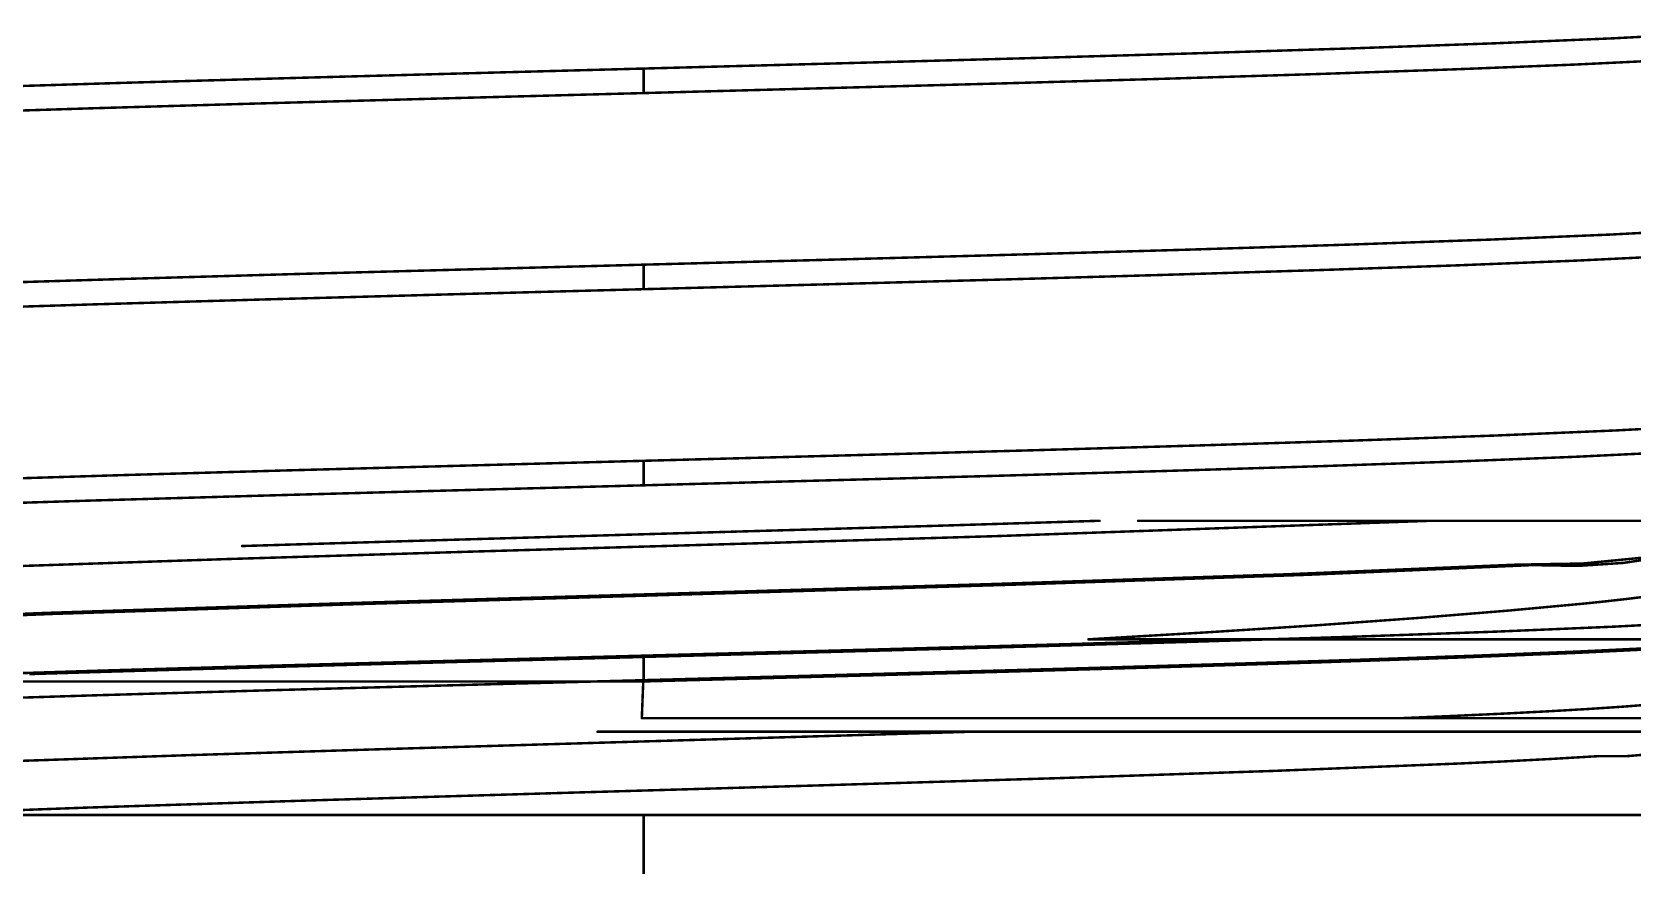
# Model space of a CAD drawing. Header units: inches. Extents: x -6 to 430, y 0 to 90.
# Drawn here: x 19.38 to 27.54, y 50.24 to 54.49 of the extents above; entities that cross this region are included whole.
import ezdxf

# ---------------------------------------------------------------- set-up
doc = ezdxf.new("R2010")
doc.units = ezdxf.units.IN
doc.layers.add('Mechanical 1', color=6, linetype='Continuous')

msp = doc.modelspace()

# ---------------------------------------------------------------- linework, layer by layer
at = {"layer": 'Mechanical 1'}
for points in [[(26.1132, 54.409, 0.0127, 0.0127, 0), (26.8367, 54.4347, 0.0127, 0.0127, 0)], [(26.8367, 54.4347, 0.0127, 0.0127, 0), (27.4472, 54.4604, 0.0127, 0.0127, 0)], [(27.4472, 54.4604, 0.0127, 0.0127, 0), (27.9288, 54.4861, 0.0127, 0.0127, 0)], [(22.5, 54.3061, 0.0127, 0.0127, 0), (23.4652, 54.3318, 0.0127, 0.0127, 0)], [(23.4652, 54.3318, 0.0127, 0.0127, 0), (24.4052, 54.3575, 0.0127, 0.0127, 0)], [(24.4052, 54.3575, 0.0127, 0.0127, 0), (25.2956, 54.3832, 0.0127, 0.0127, 0)], [(25.2956, 54.3832, 0.0127, 0.0127, 0), (26.1132, 54.409, 0.0127, 0.0127, 0)], [(27.2463, 54.3263, 0.0127, 0.0127, 0), (27.7477, 54.3505, 0.0127, 0.0127, 0)], [(19.8526, 54.2334, 0.0127, 0.0127, 0), (20.7002, 54.2576, 0.0127, 0.0127, 0)], [(20.7002, 54.2576, 0.0127, 0.0127, 0), (22.5, 54.3061, 0.0127, 0.0127, 0)], [(22.5, 54.1811, 0.0127, 0.0127, 0), (22.5, 54.3061, 0.0127, 0.0127, 0)], [(24.2971, 54.2295, 0.0127, 0.0127, 0), (25.1436, 54.2537, 0.0127, 0.0127, 0)], [(25.1436, 54.2537, 0.0127, 0.0127, 0), (25.9291, 54.2779, 0.0127, 0.0127, 0)], [(25.9291, 54.2779, 0.0127, 0.0127, 0), (26.6355, 54.3021, 0.0127, 0.0127, 0)], [(26.6355, 54.3021, 0.0127, 0.0127, 0), (27.2463, 54.3263, 0.0127, 0.0127, 0)], [(19.0662, 54.2091, 0.0127, 0.0127, 0), (19.8526, 54.2334, 0.0127, 0.0127, 0)], [(21.5351, 54.1554, 0.0127, 0.0127, 0), (22.5, 54.1811, 0.0127, 0.0127, 0)], [(22.5, 54.1811, 0.0127, 0.0127, 0), (24.2971, 54.2295, 0.0127, 0.0127, 0)], [(18.8877, 54.0783, 0.0127, 0.0127, 0), (19.7052, 54.104, 0.0127, 0.0127, 0)], [(19.7052, 54.104, 0.0127, 0.0127, 0), (20.5954, 54.1297, 0.0127, 0.0127, 0)], [(20.5954, 54.1297, 0.0127, 0.0127, 0), (21.5351, 54.1554, 0.0127, 0.0127, 0)], [(26.0986, 53.4085, 0.0127, 0.0127, 0), (26.8209, 53.4341, 0.0127, 0.0127, 0)], [(26.8209, 53.4341, 0.0127, 0.0127, 0), (27.4317, 53.4597, 0.0127, 0.0127, 0)], [(27.4317, 53.4597, 0.0127, 0.0127, 0), (27.9151, 53.4853, 0.0127, 0.0127, 0)], [(23.4607, 53.3317, 0.0127, 0.0127, 0), (24.3965, 53.3573, 0.0127, 0.0127, 0)], [(24.3965, 53.3573, 0.0127, 0.0127, 0), (25.2835, 53.3829, 0.0127, 0.0127, 0)], [(25.2835, 53.3829, 0.0127, 0.0127, 0), (26.0986, 53.4085, 0.0127, 0.0127, 0)], [(27.2478, 53.3264, 0.0127, 0.0127, 0), (27.7491, 53.3506, 0.0127, 0.0127, 0)], [(20.6978, 53.2576, 0.0127, 0.0127, 0), (22.5, 53.3061, 0.0127, 0.0127, 0)], [(22.5, 53.3061, 0.0127, 0.0127, 0), (23.4607, 53.3317, 0.0127, 0.0127, 0)], [(22.5, 53.1811, 0.0127, 0.0127, 0), (22.5, 53.3061, 0.0127, 0.0127, 0)], [(25.1447, 53.2538, 0.0127, 0.0127, 0), (25.9305, 53.278, 0.0127, 0.0127, 0)], [(25.9305, 53.278, 0.0127, 0.0127, 0), (26.6369, 53.3022, 0.0127, 0.0127, 0)], [(26.6369, 53.3022, 0.0127, 0.0127, 0), (27.2478, 53.3264, 0.0127, 0.0127, 0)], [(19.062, 53.209, 0.0127, 0.0127, 0), (19.8491, 53.2333, 0.0127, 0.0127, 0)], [(19.8491, 53.2333, 0.0127, 0.0127, 0), (20.6978, 53.2576, 0.0127, 0.0127, 0)], [(22.5, 53.1811, 0.0127, 0.0127, 0), (23.4094, 53.2053, 0.0127, 0.0127, 0)], [(23.4094, 53.2053, 0.0127, 0.0127, 0), (24.2978, 53.2295, 0.0127, 0.0127, 0)], [(24.2978, 53.2295, 0.0127, 0.0127, 0), (25.1447, 53.2538, 0.0127, 0.0127, 0)], [(18.89, 53.0784, 0.0127, 0.0127, 0), (19.7071, 53.104, 0.0127, 0.0127, 0)], [(19.7071, 53.104, 0.0127, 0.0127, 0), (20.5967, 53.1297, 0.0127, 0.0127, 0)], [(20.5967, 53.1297, 0.0127, 0.0127, 0), (21.5358, 53.1554, 0.0127, 0.0127, 0)], [(21.5358, 53.1554, 0.0127, 0.0127, 0), (22.5, 53.1811, 0.0127, 0.0127, 0)], [(26.8426, 52.4349, 0.0127, 0.0127, 0), (27.4531, 52.4607, 0.0127, 0.0127, 0)], [(27.4531, 52.4607, 0.0127, 0.0127, 0), (27.9339, 52.4864, 0.0127, 0.0127, 0)], [(24.4085, 52.3576, 0.0127, 0.0127, 0), (25.3002, 52.3834, 0.0127, 0.0127, 0)], [(25.3002, 52.3834, 0.0127, 0.0127, 0), (26.1187, 52.4091, 0.0127, 0.0127, 0)], [(26.1187, 52.4091, 0.0127, 0.0127, 0), (26.8426, 52.4349, 0.0127, 0.0127, 0)], [(20.698, 52.2576, 0.0127, 0.0127, 0), (22.5, 52.3061, 0.0127, 0.0127, 0)], [(22.5, 52.3061, 0.0127, 0.0127, 0), (23.4669, 52.3319, 0.0127, 0.0127, 0)], [(22.5, 52.1811, 0.0127, 0.0127, 0), (22.5, 52.3061, 0.0127, 0.0127, 0)], [(23.4669, 52.3319, 0.0127, 0.0127, 0), (24.4085, 52.3576, 0.0127, 0.0127, 0)], [(25.9369, 52.2782, 0.0127, 0.0127, 0), (26.6441, 52.3025, 0.0127, 0.0127, 0)], [(26.6441, 52.3025, 0.0127, 0.0127, 0), (27.2551, 52.3267, 0.0127, 0.0127, 0)], [(27.2551, 52.3267, 0.0127, 0.0127, 0), (27.7557, 52.351, 0.0127, 0.0127, 0)], [(19.0623, 52.209, 0.0127, 0.0127, 0), (19.8494, 52.2333, 0.0127, 0.0127, 0)], [(19.8494, 52.2333, 0.0127, 0.0127, 0), (20.698, 52.2576, 0.0127, 0.0127, 0)], [(22.5, 52.1811, 0.0127, 0.0127, 0), (24.3016, 52.2296, 0.0127, 0.0127, 0)], [(24.3016, 52.2296, 0.0127, 0.0127, 0), (25.15, 52.2539, 0.0127, 0.0127, 0)], [(25.15, 52.2539, 0.0127, 0.0127, 0), (25.9369, 52.2782, 0.0127, 0.0127, 0)], [(19.6978, 52.1038, 0.0127, 0.0127, 0), (20.5901, 52.1295, 0.0127, 0.0127, 0)], [(20.5901, 52.1295, 0.0127, 0.0127, 0), (21.5324, 52.1553, 0.0127, 0.0127, 0)], [(21.5324, 52.1553, 0.0127, 0.0127, 0), (22.5, 52.1811, 0.0127, 0.0127, 0)], [(18.8789, 52.078, 0.0127, 0.0127, 0), (19.6978, 52.1038, 0.0127, 0.0127, 0)], [(23.5395, 51.9614, 0.0127, 0.0127, 0), (23.977, 51.9742, 0.0127, 0.0127, 0)], [(23.977, 51.9742, 0.0127, 0.0127, 0), (24.8189, 52.0001, 0.0127, 0.0127, 0)], [(24.2973, 51.922, 0.0127, 0.0127, 0), (26.5062, 52, 0.0127, 0.0127, 0)], [(24.8189, 52, 0.0127, 0.0127, 0), (24.8241, 52, 0.0127, 0.0127, 0)], [(25.0217, 52, 0.0127, 0.0127, 0), (28.0564, 52, 0.0127, 0.0127, 0)], [(20.4524, 51.8715, 0.0127, 0.0127, 0), (21.3094, 51.8971, 0.0127, 0.0127, 0)], [(21.3094, 51.8971, 0.0127, 0.0127, 0), (21.7517, 51.9099, 0.0127, 0.0127, 0)], [(21.6606, 51.8441, 0.0127, 0.0127, 0), (22.9937, 51.883, 0.0127, 0.0127, 0)], [(21.7517, 51.9099, 0.0127, 0.0127, 0), (22.1987, 51.9229, 0.0127, 0.0127, 0)], [(22.1987, 51.9229, 0.0127, 0.0127, 0), (22.6475, 51.9358, 0.0127, 0.0127, 0)], [(22.6475, 51.9358, 0.0127, 0.0127, 0), (23.0953, 51.9486, 0.0127, 0.0127, 0)], [(22.9937, 51.883, 0.0127, 0.0127, 0), (24.2973, 51.922, 0.0127, 0.0127, 0)], [(23.0953, 51.9486, 0.0127, 0.0127, 0), (23.5395, 51.9614, 0.0127, 0.0127, 0)], [(19.2213, 51.7661, 0.0127, 0.0127, 0), (20.3776, 51.8051, 0.0127, 0.0127, 0)], [(20.3776, 51.8051, 0.0127, 0.0127, 0), (21.6606, 51.8441, 0.0127, 0.0127, 0)], [(27.9582, 51.8749, 0.0127, 0.0127, -0.060161), (26.9491, 51.7765, 0.0127, 0.0127, 0)], [(27.9547, 51.8738, 0.0127, 0.0127, -0.083409), (27.0313, 51.7743, 0.0127, 0.0127, 0)], [(24.2938, 51.6781, 0.0127, 0.0127, 0), (25.7768, 51.7273, 0.0127, 0.0127, 0)], [(24.392, 51.6747, 0.0127, 0.0127, 0), (25.8752, 51.7245, 0.0127, 0.0127, 0)], [(25.7768, 51.7273, 0.0127, 0.0127, 0), (26.9491, 51.7765, 0.0127, 0.0127, 0)], [(25.8752, 51.7245, 0.0127, 0.0127, 0), (27.0313, 51.7743, 0.0127, 0.0127, 0)], [(22.6406, 51.6289, 0.0127, 0.0127, 0), (24.2938, 51.6781, 0.0127, 0.0127, 0)], [(22.7256, 51.625, 0.0127, 0.0127, 0), (24.392, 51.6747, 0.0127, 0.0127, 0)], [(19.4521, 51.5305, 0.0127, 0.0127, 0), (20.9742, 51.5797, 0.0127, 0.0127, 0)], [(19.4907, 51.5255, 0.0127, 0.0127, 0), (21.0372, 51.5752, 0.0127, 0.0127, 0)], [(20.9742, 51.5797, 0.0127, 0.0127, 0), (22.6406, 51.6289, 0.0127, 0.0127, 0)], [(21.0372, 51.5752, 0.0127, 0.0127, 0), (22.7256, 51.625, 0.0127, 0.0127, 0)], [(26.9044, 51.5419, 0.0127, 0.0127, 0), (27.2982, 51.5783, 0.0127, 0.0127, 0)], [(27.6234, 51.6153, 0.0127, 0.0127, -0.007043), (27.2982, 51.5783, 0.0127, 0.0127, 0)], [(18.219, 51.4813, 0.0127, 0.0127, 0), (19.4521, 51.5305, 0.0127, 0.0127, 0)], [(18.236, 51.4757, 0.0127, 0.0127, 0), (19.4907, 51.5255, 0.0127, 0.0127, 0)], [(25.9352, 51.4676, 0.0127, 0.0127, 0), (26.4476, 51.5047, 0.0127, 0.0127, 0)], [(26.4476, 51.5047, 0.0127, 0.0127, 0), (26.9044, 51.5419, 0.0127, 0.0127, 0)], [(27.4526, 51.4606, 0.0127, 0.0127, 0), (27.9335, 51.4864, 0.0127, 0.0127, 0)], [(24.7678, 51.3958, 0.0127, 0.0127, 0), (25.3713, 51.4314, 0.0127, 0.0127, 0)], [(24.7678, 51.3958, 0.0127, 0.0127, 0), (25.4998, 51.3958, 0.0127, 0.0127, 0)], [(25.2215, 51.3875, 0.0127, 0.0127, 0), (25.5001, 51.3958, 0.0127, 0.0127, 0)], [(25.2998, 51.3834, 0.0127, 0.0127, 0), (26.1183, 51.4091, 0.0127, 0.0127, 0)], [(25.3713, 51.4314, 0.0127, 0.0127, 0), (25.9352, 51.4676, 0.0127, 0.0127, 0)], [(25.5001, 51.3958, 0.0127, 0.0127, 0), (28.4136, 51.3958, 0.0127, 0.0127, 0)], [(26.1183, 51.4091, 0.0127, 0.0127, 0), (26.8422, 51.4349, 0.0127, 0.0127, 0)], [(26.8422, 51.4349, 0.0127, 0.0127, 0), (27.4526, 51.4606, 0.0127, 0.0127, 0)], [(20.6459, 51.2625, 0.0127, 0.0127, 0), (22.5, 51.3125, 0.0127, 0.0127, 0)], [(22.5, 51.3061, 0.0127, 0.0127, 0), (23.4667, 51.3319, 0.0127, 0.0127, 0)], [(22.5, 51.3125, 0.0127, 0.0127, 0), (23.1272, 51.3292, 0.0127, 0.0127, 0)], [(22.5, 51.1811, 0.0127, 0.0127, 0), (22.5, 51.3125, 0.0127, 0.0127, 0)], [(23.1272, 51.3292, 0.0127, 0.0127, 0), (23.4386, 51.3375, 0.0127, 0.0127, 0)], [(23.4386, 51.3375, 0.0127, 0.0127, 0), (23.7473, 51.3458, 0.0127, 0.0127, 0)], [(23.4667, 51.3319, 0.0127, 0.0127, 0), (24.4082, 51.3576, 0.0127, 0.0127, 0)], [(23.7473, 51.3458, 0.0127, 0.0127, 0), (24.053, 51.3542, 0.0127, 0.0127, 0)], [(24.053, 51.3542, 0.0127, 0.0127, 0), (24.3547, 51.3625, 0.0127, 0.0127, 0)], [(24.3547, 51.3625, 0.0127, 0.0127, 0), (24.6509, 51.3708, 0.0127, 0.0127, 0)], [(24.4082, 51.3576, 0.0127, 0.0127, 0), (25.2998, 51.3834, 0.0127, 0.0127, 0)], [(24.6509, 51.3708, 0.0127, 0.0127, 0), (25.2215, 51.3875, 0.0127, 0.0127, 0)], [(26.1525, 51.2917, 0.0127, 0.0127, 0), (26.7425, 51.3125, 0.0127, 0.0127, 0)], [(26.6508, 51.3027, 0.0127, 0.0127, 0), (27.2618, 51.327, 0.0127, 0.0127, 0)], [(26.7425, 51.3125, 0.0127, 0.0127, 0), (27.26, 51.3333, 0.0127, 0.0127, 0)], [(27.26, 51.3333, 0.0127, 0.0127, 0), (27.6961, 51.3542, 0.0127, 0.0127, 0)], [(27.2618, 51.327, 0.0127, 0.0127, 0), (27.762, 51.3513, 0.0127, 0.0127, 0)], [(18.9733, 51.2125, 0.0127, 0.0127, 0), (19.7761, 51.2375, 0.0127, 0.0127, 0)], [(19.367, 51.2185, 0.0127, 0.0127, 0), (19.7777, 51.231, 0.0127, 0.0127, 0)], [(19.7761, 51.2375, 0.0127, 0.0127, 0), (20.6459, 51.2625, 0.0127, 0.0127, 0)], [(19.7777, 51.231, 0.0127, 0.0127, 0), (20.2053, 51.2435, 0.0127, 0.0127, 0)], [(20.2053, 51.2435, 0.0127, 0.0127, 0), (20.647, 51.256, 0.0127, 0.0127, 0)], [(20.647, 51.256, 0.0127, 0.0127, 0), (21.1001, 51.2684, 0.0127, 0.0127, 0)], [(21.1001, 51.2684, 0.0127, 0.0127, 0), (21.562, 51.2809, 0.0127, 0.0127, 0)], [(21.562, 51.2809, 0.0127, 0.0127, 0), (22.5, 51.3059, 0.0127, 0.0127, 0)], [(22.5, 51.1811, 0.0127, 0.0127, 0), (24.3051, 51.2297, 0.0127, 0.0127, 0)], [(23.2831, 51.2083, 0.0127, 0.0127, 0), (24.0529, 51.2292, 0.0127, 0.0127, 0)], [(24.0529, 51.2292, 0.0127, 0.0127, 0), (24.796, 51.25, 0.0127, 0.0127, 0)], [(24.3051, 51.2297, 0.0127, 0.0127, 0), (25.155, 51.2541, 0.0127, 0.0127, 0)], [(24.796, 51.25, 0.0127, 0.0127, 0), (25.4999, 51.2708, 0.0127, 0.0127, 0)], [(25.155, 51.2541, 0.0127, 0.0127, 0), (25.943, 51.2784, 0.0127, 0.0127, 0)], [(25.4999, 51.2708, 0.0127, 0.0127, 0), (26.1525, 51.2917, 0.0127, 0.0127, 0)], [(25.943, 51.2784, 0.0127, 0.0127, 0), (26.6508, 51.3027, 0.0127, 0.0127, 0)], [(18.2595, 51.1811, 0.0127, 0.0127, 0), (22.498, 51.1811, 0.0127, 0.0127, 0)], [(20.5952, 51.1361, 0.0127, 0.0127, 0), (21.535, 51.1618, 0.0127, 0.0127, 0)], [(21.535, 51.1618, 0.0127, 0.0127, 0), (22.5, 51.1875, 0.0127, 0.0127, 0)], [(22.4965, 51.1436, 0.0127, 0.0127, 0), (22.4973, 51.1624, 0.0127, 0.0127, 0)], [(22.4973, 51.1624, 0.0127, 0.0127, 0), (22.498, 51.1811, 0.0127, 0.0127, 0)], [(22.498, 51.1811, 0.0127, 0.0127, 0), (22.5, 51.1811, 0.0127, 0.0127, 0)], [(22.5, 51.1875, 0.0127, 0.0127, 0), (23.2831, 51.2083, 0.0127, 0.0127, 0)], [(18.8875, 51.0847, 0.0127, 0.0127, 0), (19.7049, 51.1104, 0.0127, 0.0127, 0)], [(19.7049, 51.1104, 0.0127, 0.0127, 0), (20.5952, 51.1361, 0.0127, 0.0127, 0)], [(22.4928, 51.0499, 0.0127, 0.0127, 0), (22.4943, 51.0874, 0.0127, 0.0127, 0)], [(22.4943, 51.0874, 0.0127, 0.0127, 0), (22.495, 51.1061, 0.0127, 0.0127, 0)], [(22.495, 51.1061, 0.0127, 0.0127, 0), (22.4958, 51.1249, 0.0127, 0.0127, 0)], [(22.4958, 51.1249, 0.0127, 0.0127, 0), (22.4965, 51.1436, 0.0127, 0.0127, 0)], [(22.4907, 50.9936, 0.0127, 0.0127, 0), (22.4928, 51.0499, 0.0127, 0.0127, 0)], [(22.4907, 50.9937, 0.0127, 0.0127, 0), (22.4938, 50.9936, 0.0127, 0.0127, 0)], [(22.4938, 50.9936, 0.0127, 0.0127, 0), (26.3599, 50.9936, 0.0127, 0.0127, 0)], [(22.4938, 50.9936, 0.0127, 0.0127, 0), (28.1756, 50.9936, 0.0127, 0.0127, 0)], [(26.3599, 50.9936, 0.0127, 0.0127, 0), (26.6322, 51.0054, 0.0127, 0.0127, 0)], [(26.6322, 51.0054, 0.0127, 0.0127, 0), (26.8864, 51.0171, 0.0127, 0.0127, 0)], [(26.8864, 51.0171, 0.0127, 0.0127, 0), (27.1136, 51.0289, 0.0127, 0.0127, 0)], [(27.1136, 51.0289, 0.0127, 0.0127, 0), (27.3158, 51.0406, 0.0127, 0.0127, 0)], [(27.3158, 51.0406, 0.0127, 0.0127, 0), (27.4926, 51.0524, 0.0127, 0.0127, 0)], [(27.4926, 51.0524, 0.0127, 0.0127, 0), (27.6419, 51.0641, 0.0127, 0.0127, 0)], [(22.1499, 50.8648, 0.0127, 0.0127, 0), (24.1714, 50.9247, 0.0127, 0.0127, 0)], [(22.2644, 50.9247, 0.0127, 0.0127, 0), (28.0564, 50.9247, 0.0127, 0.0127, 0)], [(20.1719, 50.8049, 0.0127, 0.0127, 0), (21.1371, 50.8348, 0.0127, 0.0127, 0)], [(21.1371, 50.8348, 0.0127, 0.0127, 0), (22.1499, 50.8648, 0.0127, 0.0127, 0)], [(27.9584, 50.8747, 0.0127, 0.0127, -0.081924), (27.3627, 50.7998, 0.0127, 0.0127, 0)], [(19.2888, 50.7749, 0.0127, 0.0127, 0), (20.1719, 50.8049, 0.0127, 0.0127, 0)], [(25.71, 50.7248, 0.0127, 0.0127, 0), (26.6515, 50.7623, 0.0127, 0.0127, 0)], [(27.3627, 50.7998, 0.0127, 0.0127, -0.004774), (26.6515, 50.7623, 0.0127, 0.0127, 0)], [(23.3578, 50.6499, 0.0127, 0.0127, 0), (24.5916, 50.6873, 0.0127, 0.0127, 0)], [(24.5916, 50.6873, 0.0127, 0.0127, 0), (25.71, 50.7248, 0.0127, 0.0127, 0)], [(19.6524, 50.5375, 0.0127, 0.0127, 0), (20.8195, 50.5749, 0.0127, 0.0127, 0)], [(20.8195, 50.5749, 0.0127, 0.0127, 0), (22.0767, 50.6124, 0.0127, 0.0127, 0)], [(22.0767, 50.6124, 0.0127, 0.0127, 0), (23.3578, 50.6499, 0.0127, 0.0127, 0)], [(16, 50.5, 0.0127, 0.0127, 0), (29, 50.5, 0.0127, 0.0127, 0)], [(18.6466, 50.5, 0.0127, 0.0127, 0), (19.6524, 50.5375, 0.0127, 0.0127, 0)], [(22.5, 50, 0.0127, 0.0127, 0), (22.5, 50.5, 0.0127, 0.0127, 0)]]:
    msp.add_lwpolyline(points, format="xyseb", dxfattribs=at)
for points in [[(26.8335, 54.4347, 0.00635, 0.00635, 1), (26.8398, 54.4347, 0.00635, 0.00635, 1)], [(26.8335, 54.4347, 0.00635, 0.00635, 1), (26.8398, 54.4347, 0.00635, 0.00635, 1)], [(27.444, 54.4604, 0.00635, 0.00635, 1), (27.4504, 54.4604, 0.00635, 0.00635, 1)], [(27.444, 54.4604, 0.00635, 0.00635, 1), (27.4504, 54.4604, 0.00635, 0.00635, 1)], [(23.462, 54.3318, 0.00635, 0.00635, 1), (23.4683, 54.3318, 0.00635, 0.00635, 1)], [(23.462, 54.3318, 0.00635, 0.00635, 1), (23.4683, 54.3318, 0.00635, 0.00635, 1)], [(24.402, 54.3575, 0.00635, 0.00635, 1), (24.4084, 54.3575, 0.00635, 0.00635, 1)], [(24.402, 54.3575, 0.00635, 0.00635, 1), (24.4084, 54.3575, 0.00635, 0.00635, 1)], [(25.2924, 54.3832, 0.00635, 0.00635, 1), (25.2988, 54.3832, 0.00635, 0.00635, 1)], [(25.2924, 54.3832, 0.00635, 0.00635, 1), (25.2988, 54.3832, 0.00635, 0.00635, 1)], [(26.11, 54.409, 0.00635, 0.00635, 1), (26.1163, 54.409, 0.00635, 0.00635, 1)], [(26.11, 54.409, 0.00635, 0.00635, 1), (26.1163, 54.409, 0.00635, 0.00635, 1)], [(20.697, 54.2576, 0.00635, 0.00635, 1), (20.7034, 54.2576, 0.00635, 0.00635, 1)], [(20.697, 54.2576, 0.00635, 0.00635, 1), (20.7034, 54.2576, 0.00635, 0.00635, 1)], [(22.4968, 54.3061, 0.00635, 0.00635, 1), (22.5032, 54.3061, 0.00635, 0.00635, 1)], [(22.4968, 54.3061, 0.00635, 0.00635, 1), (22.5032, 54.3061, 0.00635, 0.00635, 1)], [(22.4968, 54.3061, 0.00635, 0.00635, 1), (22.5032, 54.3061, 0.00635, 0.00635, 1)], [(25.1404, 54.2537, 0.00635, 0.00635, 1), (25.1468, 54.2537, 0.00635, 0.00635, 1)], [(25.1404, 54.2537, 0.00635, 0.00635, 1), (25.1468, 54.2537, 0.00635, 0.00635, 1)], [(25.9259, 54.2779, 0.00635, 0.00635, 1), (25.9323, 54.2779, 0.00635, 0.00635, 1)], [(25.9259, 54.2779, 0.00635, 0.00635, 1), (25.9323, 54.2779, 0.00635, 0.00635, 1)], [(26.6323, 54.3021, 0.00635, 0.00635, 1), (26.6386, 54.3021, 0.00635, 0.00635, 1)], [(26.6323, 54.3021, 0.00635, 0.00635, 1), (26.6386, 54.3021, 0.00635, 0.00635, 1)], [(27.2432, 54.3263, 0.00635, 0.00635, 1), (27.2495, 54.3263, 0.00635, 0.00635, 1)], [(27.2432, 54.3263, 0.00635, 0.00635, 1), (27.2495, 54.3263, 0.00635, 0.00635, 1)], [(19.8494, 54.2334, 0.00635, 0.00635, 1), (19.8557, 54.2334, 0.00635, 0.00635, 1)], [(19.8494, 54.2334, 0.00635, 0.00635, 1), (19.8557, 54.2334, 0.00635, 0.00635, 1)], [(22.4968, 54.1811, 0.00635, 0.00635, 1), (22.5032, 54.1811, 0.00635, 0.00635, 1)], [(22.4968, 54.1811, 0.00635, 0.00635, 1), (22.5032, 54.1811, 0.00635, 0.00635, 1)], [(22.4968, 54.1811, 0.00635, 0.00635, 1), (22.5032, 54.1811, 0.00635, 0.00635, 1)], [(24.2939, 54.2295, 0.00635, 0.00635, 1), (24.3002, 54.2295, 0.00635, 0.00635, 1)], [(24.2939, 54.2295, 0.00635, 0.00635, 1), (24.3002, 54.2295, 0.00635, 0.00635, 1)], [(19.702, 54.104, 0.00635, 0.00635, 1), (19.7083, 54.104, 0.00635, 0.00635, 1)], [(19.702, 54.104, 0.00635, 0.00635, 1), (19.7083, 54.104, 0.00635, 0.00635, 1)], [(20.5922, 54.1297, 0.00635, 0.00635, 1), (20.5985, 54.1297, 0.00635, 0.00635, 1)], [(20.5922, 54.1297, 0.00635, 0.00635, 1), (20.5985, 54.1297, 0.00635, 0.00635, 1)], [(21.5319, 54.1554, 0.00635, 0.00635, 1), (21.5383, 54.1554, 0.00635, 0.00635, 1)], [(21.5319, 54.1554, 0.00635, 0.00635, 1), (21.5383, 54.1554, 0.00635, 0.00635, 1)], [(26.8177, 53.4341, 0.00635, 0.00635, 1), (26.824, 53.4341, 0.00635, 0.00635, 1)], [(26.8177, 53.4341, 0.00635, 0.00635, 1), (26.824, 53.4341, 0.00635, 0.00635, 1)], [(27.4285, 53.4597, 0.00635, 0.00635, 1), (27.4348, 53.4597, 0.00635, 0.00635, 1)], [(27.4285, 53.4597, 0.00635, 0.00635, 1), (27.4348, 53.4597, 0.00635, 0.00635, 1)], [(24.3934, 53.3573, 0.00635, 0.00635, 1), (24.3997, 53.3573, 0.00635, 0.00635, 1)], [(24.3934, 53.3573, 0.00635, 0.00635, 1), (24.3997, 53.3573, 0.00635, 0.00635, 1)], [(25.2803, 53.3829, 0.00635, 0.00635, 1), (25.2866, 53.3829, 0.00635, 0.00635, 1)], [(25.2803, 53.3829, 0.00635, 0.00635, 1), (25.2866, 53.3829, 0.00635, 0.00635, 1)], [(26.0954, 53.4085, 0.00635, 0.00635, 1), (26.1018, 53.4085, 0.00635, 0.00635, 1)], [(26.0954, 53.4085, 0.00635, 0.00635, 1), (26.1018, 53.4085, 0.00635, 0.00635, 1)], [(22.4968, 53.3061, 0.00635, 0.00635, 1), (22.5032, 53.3061, 0.00635, 0.00635, 1)], [(22.4968, 53.3061, 0.00635, 0.00635, 1), (22.5032, 53.3061, 0.00635, 0.00635, 1)], [(22.4968, 53.3061, 0.00635, 0.00635, 1), (22.5032, 53.3061, 0.00635, 0.00635, 1)], [(23.4575, 53.3317, 0.00635, 0.00635, 1), (23.4638, 53.3317, 0.00635, 0.00635, 1)], [(23.4575, 53.3317, 0.00635, 0.00635, 1), (23.4638, 53.3317, 0.00635, 0.00635, 1)], [(25.9273, 53.278, 0.00635, 0.00635, 1), (25.9336, 53.278, 0.00635, 0.00635, 1)], [(25.9273, 53.278, 0.00635, 0.00635, 1), (25.9336, 53.278, 0.00635, 0.00635, 1)], [(26.6338, 53.3022, 0.00635, 0.00635, 1), (26.6401, 53.3022, 0.00635, 0.00635, 1)], [(26.6338, 53.3022, 0.00635, 0.00635, 1), (26.6401, 53.3022, 0.00635, 0.00635, 1)], [(27.2447, 53.3264, 0.00635, 0.00635, 1), (27.251, 53.3264, 0.00635, 0.00635, 1)], [(27.2447, 53.3264, 0.00635, 0.00635, 1), (27.251, 53.3264, 0.00635, 0.00635, 1)], [(19.8459, 53.2333, 0.00635, 0.00635, 1), (19.8523, 53.2333, 0.00635, 0.00635, 1)], [(19.8459, 53.2333, 0.00635, 0.00635, 1), (19.8523, 53.2333, 0.00635, 0.00635, 1)], [(20.6946, 53.2576, 0.00635, 0.00635, 1), (20.7009, 53.2576, 0.00635, 0.00635, 1)], [(20.6946, 53.2576, 0.00635, 0.00635, 1), (20.7009, 53.2576, 0.00635, 0.00635, 1)], [(23.4062, 53.2053, 0.00635, 0.00635, 1), (23.4126, 53.2053, 0.00635, 0.00635, 1)], [(23.4062, 53.2053, 0.00635, 0.00635, 1), (23.4126, 53.2053, 0.00635, 0.00635, 1)], [(24.2947, 53.2295, 0.00635, 0.00635, 1), (24.301, 53.2295, 0.00635, 0.00635, 1)], [(24.2947, 53.2295, 0.00635, 0.00635, 1), (24.301, 53.2295, 0.00635, 0.00635, 1)], [(25.1415, 53.2538, 0.00635, 0.00635, 1), (25.1479, 53.2538, 0.00635, 0.00635, 1)], [(25.1415, 53.2538, 0.00635, 0.00635, 1), (25.1479, 53.2538, 0.00635, 0.00635, 1)], [(19.7039, 53.104, 0.00635, 0.00635, 1), (19.7102, 53.104, 0.00635, 0.00635, 1)], [(19.7039, 53.104, 0.00635, 0.00635, 1), (19.7102, 53.104, 0.00635, 0.00635, 1)], [(20.5935, 53.1297, 0.00635, 0.00635, 1), (20.5999, 53.1297, 0.00635, 0.00635, 1)], [(20.5935, 53.1297, 0.00635, 0.00635, 1), (20.5999, 53.1297, 0.00635, 0.00635, 1)], [(21.5327, 53.1554, 0.00635, 0.00635, 1), (21.539, 53.1554, 0.00635, 0.00635, 1)], [(21.5327, 53.1554, 0.00635, 0.00635, 1), (21.539, 53.1554, 0.00635, 0.00635, 1)], [(22.4968, 53.1811, 0.00635, 0.00635, 1), (22.5032, 53.1811, 0.00635, 0.00635, 1)], [(22.4968, 53.1811, 0.00635, 0.00635, 1), (22.5032, 53.1811, 0.00635, 0.00635, 1)], [(22.4968, 53.1811, 0.00635, 0.00635, 1), (22.5032, 53.1811, 0.00635, 0.00635, 1)], [(27.4499, 52.4607, 0.00635, 0.00635, 1), (27.4562, 52.4607, 0.00635, 0.00635, 1)], [(27.4499, 52.4607, 0.00635, 0.00635, 1), (27.4562, 52.4607, 0.00635, 0.00635, 1)], [(25.297, 52.3834, 0.00635, 0.00635, 1), (25.3033, 52.3834, 0.00635, 0.00635, 1)], [(25.297, 52.3834, 0.00635, 0.00635, 1), (25.3033, 52.3834, 0.00635, 0.00635, 1)], [(26.1155, 52.4091, 0.00635, 0.00635, 1), (26.1219, 52.4091, 0.00635, 0.00635, 1)], [(26.1155, 52.4091, 0.00635, 0.00635, 1), (26.1219, 52.4091, 0.00635, 0.00635, 1)], [(26.8394, 52.4349, 0.00635, 0.00635, 1), (26.8458, 52.4349, 0.00635, 0.00635, 1)], [(26.8394, 52.4349, 0.00635, 0.00635, 1), (26.8458, 52.4349, 0.00635, 0.00635, 1)], [(22.4968, 52.3061, 0.00635, 0.00635, 1), (22.5032, 52.3061, 0.00635, 0.00635, 1)], [(22.4968, 52.3061, 0.00635, 0.00635, 1), (22.5032, 52.3061, 0.00635, 0.00635, 1)], [(22.4968, 52.3061, 0.00635, 0.00635, 1), (22.5032, 52.3061, 0.00635, 0.00635, 1)], [(23.4637, 52.3319, 0.00635, 0.00635, 1), (23.47, 52.3319, 0.00635, 0.00635, 1)], [(23.4637, 52.3319, 0.00635, 0.00635, 1), (23.47, 52.3319, 0.00635, 0.00635, 1)], [(24.4053, 52.3576, 0.00635, 0.00635, 1), (24.4116, 52.3576, 0.00635, 0.00635, 1)], [(24.4053, 52.3576, 0.00635, 0.00635, 1), (24.4116, 52.3576, 0.00635, 0.00635, 1)], [(26.6409, 52.3025, 0.00635, 0.00635, 1), (26.6472, 52.3025, 0.00635, 0.00635, 1)], [(26.6409, 52.3025, 0.00635, 0.00635, 1), (26.6472, 52.3025, 0.00635, 0.00635, 1)], [(27.2519, 52.3267, 0.00635, 0.00635, 1), (27.2582, 52.3267, 0.00635, 0.00635, 1)], [(27.2519, 52.3267, 0.00635, 0.00635, 1), (27.2582, 52.3267, 0.00635, 0.00635, 1)], [(19.8462, 52.2333, 0.00635, 0.00635, 1), (19.8526, 52.2333, 0.00635, 0.00635, 1)], [(19.8462, 52.2333, 0.00635, 0.00635, 1), (19.8526, 52.2333, 0.00635, 0.00635, 1)], [(20.6948, 52.2576, 0.00635, 0.00635, 1), (20.7012, 52.2576, 0.00635, 0.00635, 1)], [(20.6948, 52.2576, 0.00635, 0.00635, 1), (20.7012, 52.2576, 0.00635, 0.00635, 1)], [(24.2984, 52.2296, 0.00635, 0.00635, 1), (24.3048, 52.2296, 0.00635, 0.00635, 1)], [(24.2984, 52.2296, 0.00635, 0.00635, 1), (24.3048, 52.2296, 0.00635, 0.00635, 1)], [(25.1468, 52.2539, 0.00635, 0.00635, 1), (25.1532, 52.2539, 0.00635, 0.00635, 1)], [(25.1468, 52.2539, 0.00635, 0.00635, 1), (25.1532, 52.2539, 0.00635, 0.00635, 1)], [(25.9337, 52.2782, 0.00635, 0.00635, 1), (25.9401, 52.2782, 0.00635, 0.00635, 1)], [(25.9337, 52.2782, 0.00635, 0.00635, 1), (25.9401, 52.2782, 0.00635, 0.00635, 1)], [(20.5869, 52.1295, 0.00635, 0.00635, 1), (20.5933, 52.1295, 0.00635, 0.00635, 1)], [(20.5869, 52.1295, 0.00635, 0.00635, 1), (20.5933, 52.1295, 0.00635, 0.00635, 1)], [(21.5292, 52.1553, 0.00635, 0.00635, 1), (21.5356, 52.1553, 0.00635, 0.00635, 1)], [(21.5292, 52.1553, 0.00635, 0.00635, 1), (21.5356, 52.1553, 0.00635, 0.00635, 1)], [(22.4968, 52.1811, 0.00635, 0.00635, 1), (22.5032, 52.1811, 0.00635, 0.00635, 1)], [(22.4968, 52.1811, 0.00635, 0.00635, 1), (22.5032, 52.1811, 0.00635, 0.00635, 1)], [(22.4968, 52.1811, 0.00635, 0.00635, 1), (22.5032, 52.1811, 0.00635, 0.00635, 1)], [(19.6946, 52.1038, 0.00635, 0.00635, 1), (19.701, 52.1038, 0.00635, 0.00635, 1)], [(19.6946, 52.1038, 0.00635, 0.00635, 1), (19.701, 52.1038, 0.00635, 0.00635, 1)], [(23.9738, 51.9742, 0.00635, 0.00635, 1), (23.9802, 51.9742, 0.00635, 0.00635, 1)], [(23.9738, 51.9742, 0.00635, 0.00635, 1), (23.9802, 51.9742, 0.00635, 0.00635, 1)], [(24.8157, 52.0001, 0.00635, 0.00635, 1), (24.822, 52.0001, 0.00635, 0.00635, 1)], [(24.8157, 52, 0.00635, 0.00635, 1), (24.822, 52, 0.00635, 0.00635, 1)], [(24.8209, 52, 0.00635, 0.00635, 1), (24.8273, 52, 0.00635, 0.00635, 1)], [(25.0185, 52, 0.00635, 0.00635, 1), (25.0248, 52, 0.00635, 0.00635, 1)], [(26.503, 52, 0.00635, 0.00635, 1), (26.5093, 52, 0.00635, 0.00635, 1)], [(21.3063, 51.8971, 0.00635, 0.00635, 1), (21.3126, 51.8971, 0.00635, 0.00635, 1)], [(21.3063, 51.8971, 0.00635, 0.00635, 1), (21.3126, 51.8971, 0.00635, 0.00635, 1)], [(21.7485, 51.9099, 0.00635, 0.00635, 1), (21.7549, 51.9099, 0.00635, 0.00635, 1)], [(21.7485, 51.9099, 0.00635, 0.00635, 1), (21.7549, 51.9099, 0.00635, 0.00635, 1)], [(22.1955, 51.9229, 0.00635, 0.00635, 1), (22.2019, 51.9229, 0.00635, 0.00635, 1)], [(22.1955, 51.9229, 0.00635, 0.00635, 1), (22.2019, 51.9229, 0.00635, 0.00635, 1)], [(22.6443, 51.9358, 0.00635, 0.00635, 1), (22.6506, 51.9358, 0.00635, 0.00635, 1)], [(22.6443, 51.9358, 0.00635, 0.00635, 1), (22.6506, 51.9358, 0.00635, 0.00635, 1)], [(22.9905, 51.883, 0.00635, 0.00635, 1), (22.9968, 51.883, 0.00635, 0.00635, 1)], [(22.9905, 51.883, 0.00635, 0.00635, 1), (22.9968, 51.883, 0.00635, 0.00635, 1)], [(23.0921, 51.9486, 0.00635, 0.00635, 1), (23.0984, 51.9486, 0.00635, 0.00635, 1)], [(23.0921, 51.9486, 0.00635, 0.00635, 1), (23.0984, 51.9486, 0.00635, 0.00635, 1)], [(23.5363, 51.9614, 0.00635, 0.00635, 1), (23.5426, 51.9614, 0.00635, 0.00635, 1)], [(23.5363, 51.9614, 0.00635, 0.00635, 1), (23.5426, 51.9614, 0.00635, 0.00635, 1)], [(24.2941, 51.922, 0.00635, 0.00635, 1), (24.3004, 51.922, 0.00635, 0.00635, 1)], [(24.2941, 51.922, 0.00635, 0.00635, 1), (24.3004, 51.922, 0.00635, 0.00635, 1)], [(20.3744, 51.8051, 0.00635, 0.00635, 1), (20.3807, 51.8051, 0.00635, 0.00635, 1)], [(20.3744, 51.8051, 0.00635, 0.00635, 1), (20.3807, 51.8051, 0.00635, 0.00635, 1)], [(20.4492, 51.8715, 0.00635, 0.00635, 1), (20.4556, 51.8715, 0.00635, 0.00635, 1)], [(21.6574, 51.8441, 0.00635, 0.00635, 1), (21.6637, 51.8441, 0.00635, 0.00635, 1)], [(21.6574, 51.8441, 0.00635, 0.00635, 1), (21.6637, 51.8441, 0.00635, 0.00635, 1)], [(25.7736, 51.7273, 0.00635, 0.00635, 1), (25.7799, 51.7273, 0.00635, 0.00635, 1)], [(25.7736, 51.7273, 0.00635, 0.00635, 1), (25.7799, 51.7273, 0.00635, 0.00635, 1)], [(25.872, 51.7245, 0.00635, 0.00635, 1), (25.8784, 51.7245, 0.00635, 0.00635, 1)], [(25.872, 51.7245, 0.00635, 0.00635, 1), (25.8784, 51.7245, 0.00635, 0.00635, 1)], [(26.946, 51.7765, 0.00635, 0.00635, 1), (26.9523, 51.7765, 0.00635, 0.00635, 1)], [(26.946, 51.7765, 0.00635, 0.00635, 1), (26.9523, 51.7765, 0.00635, 0.00635, 1)], [(27.0281, 51.7743, 0.00635, 0.00635, 1), (27.0345, 51.7743, 0.00635, 0.00635, 1)], [(27.0281, 51.7743, 0.00635, 0.00635, 1), (27.0345, 51.7743, 0.00635, 0.00635, 1)], [(24.2907, 51.6781, 0.00635, 0.00635, 1), (24.297, 51.6781, 0.00635, 0.00635, 1)], [(24.2907, 51.6781, 0.00635, 0.00635, 1), (24.297, 51.6781, 0.00635, 0.00635, 1)], [(24.3888, 51.6747, 0.00635, 0.00635, 1), (24.3952, 51.6747, 0.00635, 0.00635, 1)], [(24.3888, 51.6747, 0.00635, 0.00635, 1), (24.3952, 51.6747, 0.00635, 0.00635, 1)], [(20.9711, 51.5797, 0.00635, 0.00635, 1), (20.9774, 51.5797, 0.00635, 0.00635, 1)], [(20.9711, 51.5797, 0.00635, 0.00635, 1), (20.9774, 51.5797, 0.00635, 0.00635, 1)], [(21.034, 51.5752, 0.00635, 0.00635, 1), (21.0403, 51.5752, 0.00635, 0.00635, 1)], [(21.034, 51.5752, 0.00635, 0.00635, 1), (21.0403, 51.5752, 0.00635, 0.00635, 1)], [(22.6374, 51.6289, 0.00635, 0.00635, 1), (22.6438, 51.6289, 0.00635, 0.00635, 1)], [(22.6374, 51.6289, 0.00635, 0.00635, 1), (22.6438, 51.6289, 0.00635, 0.00635, 1)], [(22.7224, 51.625, 0.00635, 0.00635, 1), (22.7288, 51.625, 0.00635, 0.00635, 1)], [(22.7224, 51.625, 0.00635, 0.00635, 1), (22.7288, 51.625, 0.00635, 0.00635, 1)], [(27.2951, 51.5783, 0.00635, 0.00635, 1), (27.3014, 51.5783, 0.00635, 0.00635, 1)], [(27.2951, 51.5783, 0.00635, 0.00635, 1), (27.3014, 51.5783, 0.00635, 0.00635, 1)], [(19.4489, 51.5305, 0.00635, 0.00635, 1), (19.4553, 51.5305, 0.00635, 0.00635, 1)], [(19.4489, 51.5305, 0.00635, 0.00635, 1), (19.4553, 51.5305, 0.00635, 0.00635, 1)], [(19.4875, 51.5255, 0.00635, 0.00635, 1), (19.4939, 51.5255, 0.00635, 0.00635, 1)], [(19.4875, 51.5255, 0.00635, 0.00635, 1), (19.4939, 51.5255, 0.00635, 0.00635, 1)], [(26.4444, 51.5047, 0.00635, 0.00635, 1), (26.4507, 51.5047, 0.00635, 0.00635, 1)], [(26.4444, 51.5047, 0.00635, 0.00635, 1), (26.4507, 51.5047, 0.00635, 0.00635, 1)], [(26.9012, 51.5419, 0.00635, 0.00635, 1), (26.9075, 51.5419, 0.00635, 0.00635, 1)], [(26.9012, 51.5419, 0.00635, 0.00635, 1), (26.9075, 51.5419, 0.00635, 0.00635, 1)], [(24.7646, 51.3958, 0.00635, 0.00635, 1), (24.7709, 51.3958, 0.00635, 0.00635, 1)], [(24.7646, 51.3958, 0.00635, 0.00635, 1), (24.7709, 51.3958, 0.00635, 0.00635, 1)], [(25.3681, 51.4314, 0.00635, 0.00635, 1), (25.3745, 51.4314, 0.00635, 0.00635, 1)], [(25.3681, 51.4314, 0.00635, 0.00635, 1), (25.3745, 51.4314, 0.00635, 0.00635, 1)], [(25.4967, 51.3958, 0.00635, 0.00635, 1), (25.503, 51.3958, 0.00635, 0.00635, 1)], [(25.4969, 51.3958, 0.00635, 0.00635, 1), (25.5033, 51.3958, 0.00635, 0.00635, 1)], [(25.497, 51.3958, 0.00635, 0.00635, 1), (25.5033, 51.3958, 0.00635, 0.00635, 1)], [(25.9321, 51.4676, 0.00635, 0.00635, 1), (25.9384, 51.4676, 0.00635, 0.00635, 1)], [(25.9321, 51.4676, 0.00635, 0.00635, 1), (25.9384, 51.4676, 0.00635, 0.00635, 1)], [(26.1151, 51.4091, 0.00635, 0.00635, 1), (26.1215, 51.4091, 0.00635, 0.00635, 1)], [(26.1151, 51.4091, 0.00635, 0.00635, 1), (26.1215, 51.4091, 0.00635, 0.00635, 1)], [(26.839, 51.4349, 0.00635, 0.00635, 1), (26.8453, 51.4349, 0.00635, 0.00635, 1)], [(26.839, 51.4349, 0.00635, 0.00635, 1), (26.8453, 51.4349, 0.00635, 0.00635, 1)], [(27.4494, 51.4606, 0.00635, 0.00635, 1), (27.4558, 51.4606, 0.00635, 0.00635, 1)], [(27.4494, 51.4606, 0.00635, 0.00635, 1), (27.4558, 51.4606, 0.00635, 0.00635, 1)], [(22.4968, 51.3125, 0.00635, 0.00635, 1), (22.5032, 51.3125, 0.00635, 0.00635, 1)], [(22.4968, 51.3125, 0.00635, 0.00635, 1), (22.5032, 51.3125, 0.00635, 0.00635, 1)], [(22.4968, 51.3125, 0.00635, 0.00635, 1), (22.5032, 51.3125, 0.00635, 0.00635, 1)], [(23.1241, 51.3292, 0.00635, 0.00635, 1), (23.1304, 51.3292, 0.00635, 0.00635, 1)], [(23.1241, 51.3292, 0.00635, 0.00635, 1), (23.1304, 51.3292, 0.00635, 0.00635, 1)], [(23.4354, 51.3375, 0.00635, 0.00635, 1), (23.4418, 51.3375, 0.00635, 0.00635, 1)], [(23.4354, 51.3375, 0.00635, 0.00635, 1), (23.4418, 51.3375, 0.00635, 0.00635, 1)], [(23.4636, 51.3319, 0.00635, 0.00635, 1), (23.4699, 51.3319, 0.00635, 0.00635, 1)], [(23.4636, 51.3319, 0.00635, 0.00635, 1), (23.4699, 51.3319, 0.00635, 0.00635, 1)], [(23.7442, 51.3458, 0.00635, 0.00635, 1), (23.7505, 51.3458, 0.00635, 0.00635, 1)], [(23.7442, 51.3458, 0.00635, 0.00635, 1), (23.7505, 51.3458, 0.00635, 0.00635, 1)], [(24.0498, 51.3542, 0.00635, 0.00635, 1), (24.0562, 51.3542, 0.00635, 0.00635, 1)], [(24.0498, 51.3542, 0.00635, 0.00635, 1), (24.0562, 51.3542, 0.00635, 0.00635, 1)], [(24.3516, 51.3625, 0.00635, 0.00635, 1), (24.3579, 51.3625, 0.00635, 0.00635, 1)], [(24.3516, 51.3625, 0.00635, 0.00635, 1), (24.3579, 51.3625, 0.00635, 0.00635, 1)], [(24.405, 51.3576, 0.00635, 0.00635, 1), (24.4114, 51.3576, 0.00635, 0.00635, 1)], [(24.405, 51.3576, 0.00635, 0.00635, 1), (24.4114, 51.3576, 0.00635, 0.00635, 1)], [(24.6477, 51.3708, 0.00635, 0.00635, 1), (24.654, 51.3708, 0.00635, 0.00635, 1)], [(24.6477, 51.3708, 0.00635, 0.00635, 1), (24.654, 51.3708, 0.00635, 0.00635, 1)], [(25.2184, 51.3875, 0.00635, 0.00635, 1), (25.2247, 51.3875, 0.00635, 0.00635, 1)], [(25.2184, 51.3875, 0.00635, 0.00635, 1), (25.2247, 51.3875, 0.00635, 0.00635, 1)], [(25.2967, 51.3834, 0.00635, 0.00635, 1), (25.303, 51.3834, 0.00635, 0.00635, 1)], [(25.2967, 51.3834, 0.00635, 0.00635, 1), (25.303, 51.3834, 0.00635, 0.00635, 1)], [(26.7394, 51.3125, 0.00635, 0.00635, 1), (26.7457, 51.3125, 0.00635, 0.00635, 1)], [(26.7394, 51.3125, 0.00635, 0.00635, 1), (26.7457, 51.3125, 0.00635, 0.00635, 1)], [(27.2568, 51.3333, 0.00635, 0.00635, 1), (27.2632, 51.3333, 0.00635, 0.00635, 1)], [(27.2568, 51.3333, 0.00635, 0.00635, 1), (27.2632, 51.3333, 0.00635, 0.00635, 1)], [(27.2586, 51.327, 0.00635, 0.00635, 1), (27.265, 51.327, 0.00635, 0.00635, 1)], [(27.2586, 51.327, 0.00635, 0.00635, 1), (27.265, 51.327, 0.00635, 0.00635, 1)], [(19.7729, 51.2375, 0.00635, 0.00635, 1), (19.7792, 51.2375, 0.00635, 0.00635, 1)], [(19.7729, 51.2375, 0.00635, 0.00635, 1), (19.7792, 51.2375, 0.00635, 0.00635, 1)], [(19.7746, 51.231, 0.00635, 0.00635, 1), (19.7809, 51.231, 0.00635, 0.00635, 1)], [(19.7746, 51.231, 0.00635, 0.00635, 1), (19.7809, 51.231, 0.00635, 0.00635, 1)], [(20.2021, 51.2435, 0.00635, 0.00635, 1), (20.2084, 51.2435, 0.00635, 0.00635, 1)], [(20.2021, 51.2435, 0.00635, 0.00635, 1), (20.2084, 51.2435, 0.00635, 0.00635, 1)], [(20.6427, 51.2625, 0.00635, 0.00635, 1), (20.6491, 51.2625, 0.00635, 0.00635, 1)], [(20.6427, 51.2625, 0.00635, 0.00635, 1), (20.6491, 51.2625, 0.00635, 0.00635, 1)], [(20.6438, 51.256, 0.00635, 0.00635, 1), (20.6501, 51.256, 0.00635, 0.00635, 1)], [(20.6438, 51.256, 0.00635, 0.00635, 1), (20.6501, 51.256, 0.00635, 0.00635, 1)], [(21.0969, 51.2684, 0.00635, 0.00635, 1), (21.1033, 51.2684, 0.00635, 0.00635, 1)], [(21.0969, 51.2684, 0.00635, 0.00635, 1), (21.1033, 51.2684, 0.00635, 0.00635, 1)], [(21.5588, 51.2809, 0.00635, 0.00635, 1), (21.5651, 51.2809, 0.00635, 0.00635, 1)], [(21.5588, 51.2809, 0.00635, 0.00635, 1), (21.5651, 51.2809, 0.00635, 0.00635, 1)], [(22.4968, 51.3061, 0.00635, 0.00635, 1), (22.5032, 51.3061, 0.00635, 0.00635, 1)], [(22.4968, 51.3059, 0.00635, 0.00635, 1), (22.5032, 51.3059, 0.00635, 0.00635, 1)], [(24.0497, 51.2292, 0.00635, 0.00635, 1), (24.056, 51.2292, 0.00635, 0.00635, 1)], [(24.0497, 51.2292, 0.00635, 0.00635, 1), (24.056, 51.2292, 0.00635, 0.00635, 1)], [(24.3019, 51.2297, 0.00635, 0.00635, 1), (24.3083, 51.2297, 0.00635, 0.00635, 1)], [(24.3019, 51.2297, 0.00635, 0.00635, 1), (24.3083, 51.2297, 0.00635, 0.00635, 1)], [(24.7929, 51.25, 0.00635, 0.00635, 1), (24.7992, 51.25, 0.00635, 0.00635, 1)], [(24.7929, 51.25, 0.00635, 0.00635, 1), (24.7992, 51.25, 0.00635, 0.00635, 1)], [(25.1518, 51.2541, 0.00635, 0.00635, 1), (25.1582, 51.2541, 0.00635, 0.00635, 1)], [(25.1518, 51.2541, 0.00635, 0.00635, 1), (25.1582, 51.2541, 0.00635, 0.00635, 1)], [(25.4967, 51.2708, 0.00635, 0.00635, 1), (25.5031, 51.2708, 0.00635, 0.00635, 1)], [(25.4967, 51.2708, 0.00635, 0.00635, 1), (25.5031, 51.2708, 0.00635, 0.00635, 1)], [(25.9398, 51.2784, 0.00635, 0.00635, 1), (25.9462, 51.2784, 0.00635, 0.00635, 1)], [(25.9398, 51.2784, 0.00635, 0.00635, 1), (25.9462, 51.2784, 0.00635, 0.00635, 1)], [(26.1493, 51.2917, 0.00635, 0.00635, 1), (26.1556, 51.2917, 0.00635, 0.00635, 1)], [(26.1493, 51.2917, 0.00635, 0.00635, 1), (26.1556, 51.2917, 0.00635, 0.00635, 1)], [(26.6476, 51.3027, 0.00635, 0.00635, 1), (26.6539, 51.3027, 0.00635, 0.00635, 1)], [(26.6476, 51.3027, 0.00635, 0.00635, 1), (26.6539, 51.3027, 0.00635, 0.00635, 1)], [(21.5319, 51.1618, 0.00635, 0.00635, 1), (21.5382, 51.1618, 0.00635, 0.00635, 1)], [(21.5319, 51.1618, 0.00635, 0.00635, 1), (21.5382, 51.1618, 0.00635, 0.00635, 1)], [(22.4941, 51.1624, 0.00635, 0.00635, 1), (22.5005, 51.1624, 0.00635, 0.00635, 1)], [(22.4941, 51.1624, 0.00635, 0.00635, 1), (22.5005, 51.1624, 0.00635, 0.00635, 1)], [(22.4949, 51.1811, 0.00635, 0.00635, 1), (22.5012, 51.1811, 0.00635, 0.00635, 1)], [(22.4949, 51.1811, 0.00635, 0.00635, 1), (22.5012, 51.1811, 0.00635, 0.00635, 1)], [(22.4949, 51.1811, 0.00635, 0.00635, 1), (22.5012, 51.1811, 0.00635, 0.00635, 1)], [(22.4968, 51.1811, 0.00635, 0.00635, 1), (22.5032, 51.1811, 0.00635, 0.00635, 1)], [(22.4968, 51.1875, 0.00635, 0.00635, 1), (22.5032, 51.1875, 0.00635, 0.00635, 1)], [(22.4968, 51.1875, 0.00635, 0.00635, 1), (22.5032, 51.1875, 0.00635, 0.00635, 1)], [(22.4968, 51.1811, 0.00635, 0.00635, 1), (22.5032, 51.1811, 0.00635, 0.00635, 1)], [(22.4968, 51.1811, 0.00635, 0.00635, 1), (22.5032, 51.1811, 0.00635, 0.00635, 1)], [(23.28, 51.2083, 0.00635, 0.00635, 1), (23.2863, 51.2083, 0.00635, 0.00635, 1)], [(23.28, 51.2083, 0.00635, 0.00635, 1), (23.2863, 51.2083, 0.00635, 0.00635, 1)], [(19.7018, 51.1104, 0.00635, 0.00635, 1), (19.7081, 51.1104, 0.00635, 0.00635, 1)], [(19.7018, 51.1104, 0.00635, 0.00635, 1), (19.7081, 51.1104, 0.00635, 0.00635, 1)], [(20.592, 51.1361, 0.00635, 0.00635, 1), (20.5984, 51.1361, 0.00635, 0.00635, 1)], [(20.592, 51.1361, 0.00635, 0.00635, 1), (20.5984, 51.1361, 0.00635, 0.00635, 1)], [(22.4911, 51.0874, 0.00635, 0.00635, 1), (22.4974, 51.0874, 0.00635, 0.00635, 1)], [(22.4911, 51.0874, 0.00635, 0.00635, 1), (22.4974, 51.0874, 0.00635, 0.00635, 1)], [(22.4918, 51.1061, 0.00635, 0.00635, 1), (22.4982, 51.1061, 0.00635, 0.00635, 1)], [(22.4918, 51.1061, 0.00635, 0.00635, 1), (22.4982, 51.1061, 0.00635, 0.00635, 1)], [(22.4926, 51.1249, 0.00635, 0.00635, 1), (22.4989, 51.1249, 0.00635, 0.00635, 1)], [(22.4926, 51.1249, 0.00635, 0.00635, 1), (22.4989, 51.1249, 0.00635, 0.00635, 1)], [(22.4933, 51.1436, 0.00635, 0.00635, 1), (22.4997, 51.1436, 0.00635, 0.00635, 1)], [(22.4933, 51.1436, 0.00635, 0.00635, 1), (22.4997, 51.1436, 0.00635, 0.00635, 1)], [(22.4875, 50.9936, 0.00635, 0.00635, 1), (22.4939, 50.9936, 0.00635, 0.00635, 1)], [(22.4875, 50.9937, 0.00635, 0.00635, 1), (22.4939, 50.9937, 0.00635, 0.00635, 1)], [(22.4896, 51.0499, 0.00635, 0.00635, 1), (22.496, 51.0499, 0.00635, 0.00635, 1)], [(22.4896, 51.0499, 0.00635, 0.00635, 1), (22.496, 51.0499, 0.00635, 0.00635, 1)], [(22.4907, 50.9936, 0.00635, 0.00635, 1), (22.497, 50.9936, 0.00635, 0.00635, 1)], [(22.4907, 50.9936, 0.00635, 0.00635, 1), (22.497, 50.9936, 0.00635, 0.00635, 1)], [(22.4907, 50.9936, 0.00635, 0.00635, 1), (22.497, 50.9936, 0.00635, 0.00635, 1)], [(26.3567, 50.9936, 0.00635, 0.00635, 1), (26.3631, 50.9936, 0.00635, 0.00635, 1)], [(26.3567, 50.9936, 0.00635, 0.00635, 1), (26.3631, 50.9936, 0.00635, 0.00635, 1)], [(26.629, 51.0054, 0.00635, 0.00635, 1), (26.6353, 51.0054, 0.00635, 0.00635, 1)], [(26.629, 51.0054, 0.00635, 0.00635, 1), (26.6353, 51.0054, 0.00635, 0.00635, 1)], [(26.8832, 51.0171, 0.00635, 0.00635, 1), (26.8895, 51.0171, 0.00635, 0.00635, 1)], [(26.8832, 51.0171, 0.00635, 0.00635, 1), (26.8895, 51.0171, 0.00635, 0.00635, 1)], [(27.1104, 51.0289, 0.00635, 0.00635, 1), (27.1168, 51.0289, 0.00635, 0.00635, 1)], [(27.1104, 51.0289, 0.00635, 0.00635, 1), (27.1168, 51.0289, 0.00635, 0.00635, 1)], [(27.3126, 51.0406, 0.00635, 0.00635, 1), (27.319, 51.0406, 0.00635, 0.00635, 1)], [(27.3126, 51.0406, 0.00635, 0.00635, 1), (27.319, 51.0406, 0.00635, 0.00635, 1)], [(27.4894, 51.0524, 0.00635, 0.00635, 1), (27.4957, 51.0524, 0.00635, 0.00635, 1)], [(27.4894, 51.0524, 0.00635, 0.00635, 1), (27.4957, 51.0524, 0.00635, 0.00635, 1)], [(22.2612, 50.9247, 0.00635, 0.00635, 1), (22.2675, 50.9247, 0.00635, 0.00635, 1)], [(24.1682, 50.9247, 0.00635, 0.00635, 1), (24.1746, 50.9247, 0.00635, 0.00635, 1)], [(21.1339, 50.8348, 0.00635, 0.00635, 1), (21.1403, 50.8348, 0.00635, 0.00635, 1)], [(21.1339, 50.8348, 0.00635, 0.00635, 1), (21.1403, 50.8348, 0.00635, 0.00635, 1)], [(22.1467, 50.8648, 0.00635, 0.00635, 1), (22.1531, 50.8648, 0.00635, 0.00635, 1)], [(22.1467, 50.8648, 0.00635, 0.00635, 1), (22.1531, 50.8648, 0.00635, 0.00635, 1)], [(20.1688, 50.8049, 0.00635, 0.00635, 1), (20.1751, 50.8049, 0.00635, 0.00635, 1)], [(20.1688, 50.8049, 0.00635, 0.00635, 1), (20.1751, 50.8049, 0.00635, 0.00635, 1)], [(26.6483, 50.7623, 0.00635, 0.00635, 1), (26.6546, 50.7623, 0.00635, 0.00635, 1)], [(26.6483, 50.7623, 0.00635, 0.00635, 1), (26.6546, 50.7623, 0.00635, 0.00635, 1)], [(27.3596, 50.7998, 0.00635, 0.00635, 1), (27.3659, 50.7998, 0.00635, 0.00635, 1)], [(27.3596, 50.7998, 0.00635, 0.00635, 1), (27.3659, 50.7998, 0.00635, 0.00635, 1)], [(24.5884, 50.6873, 0.00635, 0.00635, 1), (24.5948, 50.6873, 0.00635, 0.00635, 1)], [(24.5884, 50.6873, 0.00635, 0.00635, 1), (24.5948, 50.6873, 0.00635, 0.00635, 1)], [(25.7068, 50.7248, 0.00635, 0.00635, 1), (25.7131, 50.7248, 0.00635, 0.00635, 1)], [(25.7068, 50.7248, 0.00635, 0.00635, 1), (25.7131, 50.7248, 0.00635, 0.00635, 1)], [(20.8163, 50.5749, 0.00635, 0.00635, 1), (20.8227, 50.5749, 0.00635, 0.00635, 1)], [(20.8163, 50.5749, 0.00635, 0.00635, 1), (20.8227, 50.5749, 0.00635, 0.00635, 1)], [(22.0735, 50.6124, 0.00635, 0.00635, 1), (22.0799, 50.6124, 0.00635, 0.00635, 1)], [(22.0735, 50.6124, 0.00635, 0.00635, 1), (22.0799, 50.6124, 0.00635, 0.00635, 1)], [(23.3546, 50.6499, 0.00635, 0.00635, 1), (23.361, 50.6499, 0.00635, 0.00635, 1)], [(23.3546, 50.6499, 0.00635, 0.00635, 1), (23.361, 50.6499, 0.00635, 0.00635, 1)], [(19.6493, 50.5375, 0.00635, 0.00635, 1), (19.6556, 50.5375, 0.00635, 0.00635, 1)], [(19.6493, 50.5375, 0.00635, 0.00635, 1), (19.6556, 50.5375, 0.00635, 0.00635, 1)], [(22.4968, 50.5, 0.00635, 0.00635, 1), (22.5032, 50.5, 0.00635, 0.00635, 1)]]:
    msp.add_lwpolyline(points, format="xyseb", close=True, dxfattribs=at)

doc.saveas('drawing.dxf')
